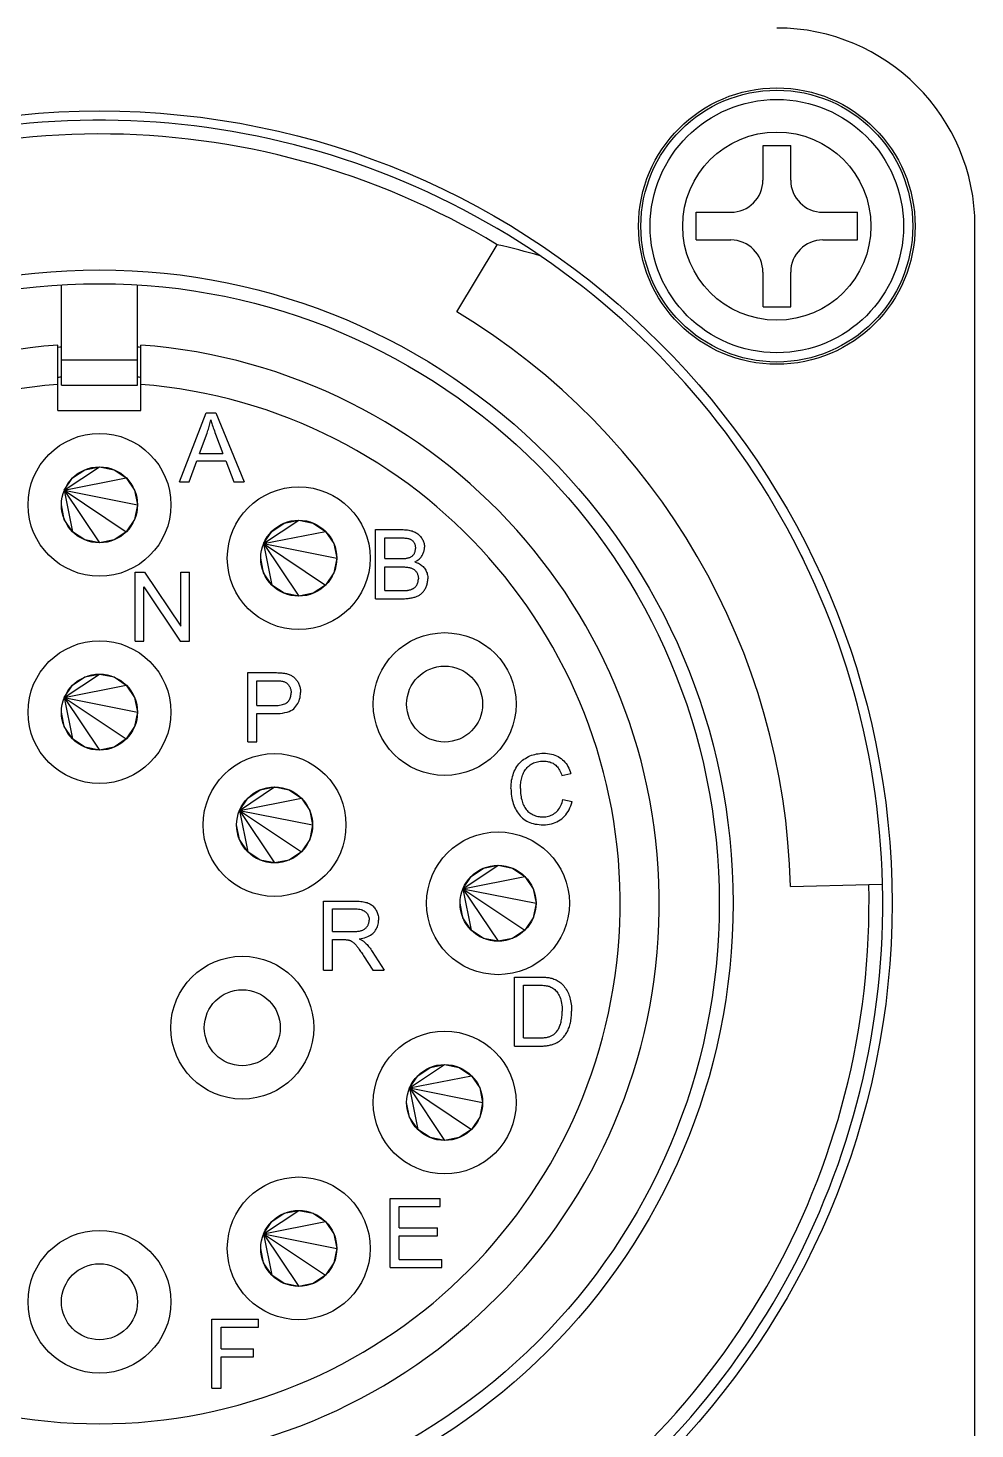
# Model space of a CAD drawing. Extents: x 260 to 819, y -886 to -454.
# Drawn here: x 682.15 to 706.29, y -527.3 to -491.57 of the extents above; entities that cross this region are included whole.
import ezdxf

# ---------------------------------------------------------------- set-up
doc = ezdxf.new("R2010")
doc.units = 0
doc.header["$LTSCALE"] = 150
doc.header["$MEASUREMENT"] = 0
doc.layers.get('0').update_dxf_attribs({"color": 6, "linetype": 'CONTINUOUS'})

msp = doc.modelspace()

# ---------------------------------------------------------------- linework, layer by layer
at = {"color": 7, "linetype": 'Continuous'}
for p, q in [((700.887, -495.447), (700.887, -494.566)), ((700.887, -494.566), (701.592, -494.566)), ((701.592, -495.447), (701.592, -494.566)), ((699.183, -496.974), (699.183, -496.269)), ((699.183, -496.269), (700.064, -496.269)), ((702.414, -496.269), (703.295, -496.269)), ((703.295, -496.974), (703.295, -496.269)), ((706.292, -531.167), (706.292, -496.622)), ((699.183, -496.974), (700.064, -496.974)), ((702.414, -496.974), (703.295, -496.974)), ((693.078, -498.807), (694.11, -497.097)), ((682.997, -500.029), (682.997, -498.12)), ((684.936, -500.029), (684.936, -498.12)), ((700.887, -498.678), (700.887, -497.797)), ((701.592, -498.678), (701.592, -497.797)), ((700.887, -498.678), (701.592, -498.678)), ((682.909, -500.659), (682.909, -499.657)), ((685.024, -500.659), (685.024, -499.657)), ((682.997, -500.676), (682.997, -500.029)), ((682.997, -500.029), (684.936, -500.029)), ((684.936, -500.676), (684.936, -500.029)), ((682.909, -501.322), (682.909, -500.659)), ((682.997, -500.676), (684.936, -500.676)), ((685.024, -501.322), (685.024, -500.659)), ((682.909, -501.322), (685.024, -501.322)), ((686.008, -503.144), (686.685, -501.381)), ((686.685, -501.381), (686.936, -501.381)), ((686.773, -501.701), (686.782, -501.668)), ((686.782, -501.668), (686.79, -501.634)), ((686.79, -501.634), (686.798, -501.6)), ((686.798, -501.6), (686.805, -501.566)), ((686.805, -501.566), (686.813, -501.596)), ((686.813, -501.596), (686.823, -501.627)), ((686.823, -501.627), (686.833, -501.659)), ((686.833, -501.659), (686.844, -501.693)), ((686.844, -501.693), (686.857, -501.729)), ((686.936, -501.381), (687.657, -503.144)), ((686.516, -502.42), (686.71, -501.903)), ((686.71, -501.903), (686.722, -501.869)), ((686.722, -501.869), (686.733, -501.836)), ((686.733, -501.836), (686.744, -501.802)), ((686.744, -501.802), (686.754, -501.769)), ((686.754, -501.769), (686.764, -501.735)), ((686.764, -501.735), (686.773, -501.701)), ((686.857, -501.729), (686.869, -501.766)), ((686.869, -501.766), (686.883, -501.805)), ((686.883, -501.805), (686.898, -501.846)), ((686.898, -501.846), (686.913, -501.888)), ((686.913, -501.888), (686.93, -501.932)), ((686.93, -501.932), (687.114, -502.42)), ((686.255, -503.144), (686.449, -502.61)), ((686.449, -502.61), (687.186, -502.61)), ((686.516, -502.42), (687.114, -502.42)), ((687.186, -502.61), (687.392, -503.144)), ((686.008, -503.144), (686.255, -503.144)), ((687.392, -503.144), (687.657, -503.144)), ((691.009, -506.126), (691.009, -504.363)), ((691.009, -504.363), (691.67, -504.363)), ((691.67, -504.363), (691.71, -504.364)), ((691.71, -504.364), (691.748, -504.366)), ((691.748, -504.366), (691.784, -504.368)), ((691.784, -504.368), (691.819, -504.372)), ((691.819, -504.372), (691.852, -504.377)), ((691.852, -504.377), (691.884, -504.383)), ((691.884, -504.383), (691.914, -504.39)), ((691.914, -504.39), (691.942, -504.398)), ((691.942, -504.398), (691.969, -504.407)), ((691.969, -504.407), (691.994, -504.417)), ((691.994, -504.417), (692.018, -504.428)), ((692.018, -504.428), (692.041, -504.441)), ((692.041, -504.441), (692.063, -504.454)), ((692.063, -504.454), (692.084, -504.469)), ((692.084, -504.469), (692.103, -504.485)), ((692.103, -504.485), (692.122, -504.502)), ((692.122, -504.502), (692.139, -504.52)), ((692.139, -504.52), (692.156, -504.539)), ((692.156, -504.539), (692.171, -504.56)), ((691.242, -504.571), (691.595, -504.571)), ((691.242, -505.104), (691.242, -504.571)), ((691.595, -504.571), (691.632, -504.572)), ((691.632, -504.572), (691.666, -504.572)), ((691.666, -504.572), (691.699, -504.574)), ((691.699, -504.574), (691.729, -504.575)), ((691.729, -504.575), (691.757, -504.578)), ((691.757, -504.578), (691.782, -504.58)), ((691.782, -504.58), (691.806, -504.583)), ((691.806, -504.583), (691.827, -504.587)), ((691.827, -504.587), (691.846, -504.591)), ((691.846, -504.591), (691.863, -504.596)), ((691.863, -504.596), (691.878, -504.601)), ((691.878, -504.601), (691.893, -504.608)), ((691.893, -504.608), (691.906, -504.615)), ((691.906, -504.615), (691.92, -504.623)), ((691.92, -504.623), (691.932, -504.631)), ((691.932, -504.631), (691.944, -504.641)), ((691.944, -504.641), (691.955, -504.651)), ((691.955, -504.651), (691.965, -504.662)), ((691.965, -504.662), (691.974, -504.675)), ((691.974, -504.675), (691.983, -504.687)), ((691.983, -504.687), (691.991, -504.701)), ((691.991, -504.701), (691.998, -504.715)), ((691.998, -504.715), (692.005, -504.729)), ((692.005, -504.729), (692.01, -504.744)), ((692.01, -504.744), (692.015, -504.759)), ((692.015, -504.759), (692.018, -504.775)), ((692.018, -504.775), (692.021, -504.791)), ((692.018, -504.911), (692.021, -504.895)), ((692.021, -504.791), (692.023, -504.808)), ((692.021, -504.895), (692.023, -504.878)), ((692.023, -504.808), (692.025, -504.825)), ((692.023, -504.878), (692.025, -504.86)), ((692.025, -504.825), (692.025, -504.842)), ((692.025, -504.86), (692.025, -504.842)), ((692.171, -504.56), (692.186, -504.582)), ((692.186, -504.582), (692.199, -504.604)), ((692.199, -504.604), (692.211, -504.627)), ((692.211, -504.627), (692.221, -504.649)), ((692.221, -504.649), (692.23, -504.672)), ((692.23, -504.672), (692.237, -504.695)), ((692.237, -504.695), (692.244, -504.719)), ((692.239, -504.924), (692.245, -504.903)), ((692.244, -504.719), (692.249, -504.742)), ((692.245, -504.903), (692.249, -504.881)), ((692.249, -504.742), (692.252, -504.766)), ((692.249, -504.881), (692.252, -504.859)), ((692.252, -504.766), (692.254, -504.79)), ((692.252, -504.859), (692.254, -504.837)), ((692.254, -504.79), (692.255, -504.814)), ((692.254, -504.837), (692.255, -504.814)), ((691.242, -505.104), (691.624, -505.104)), ((691.624, -505.104), (691.654, -505.104)), ((691.654, -505.104), (691.682, -505.103)), ((691.682, -505.103), (691.709, -505.102)), ((691.709, -505.102), (691.734, -505.101)), ((691.734, -505.101), (691.757, -505.099)), ((691.757, -505.099), (691.778, -505.097)), ((691.778, -505.097), (691.798, -505.094)), ((691.798, -505.094), (691.816, -505.091)), ((691.816, -505.091), (691.832, -505.087)), ((691.832, -505.087), (691.846, -505.084)), ((691.846, -505.084), (691.863, -505.078)), ((691.863, -505.078), (691.88, -505.072)), ((691.88, -505.072), (691.895, -505.065)), ((691.895, -505.065), (691.91, -505.057)), ((691.91, -505.057), (691.924, -505.048)), ((691.924, -505.048), (691.937, -505.039)), ((691.937, -505.039), (691.949, -505.029)), ((691.949, -505.029), (691.96, -505.019)), ((691.96, -505.019), (691.971, -505.008)), ((691.971, -505.008), (691.98, -504.996)), ((691.98, -504.996), (691.989, -504.983)), ((691.989, -504.983), (691.996, -504.97)), ((691.996, -504.97), (692.003, -504.956)), ((692.003, -504.956), (692.009, -504.942)), ((692.008, -505.188), (692.032, -505.176)), ((692.008, -505.188), (692.04, -505.198)), ((692.009, -504.942), (692.014, -504.927)), ((692.014, -504.927), (692.018, -504.911)), ((692.032, -505.176), (692.055, -505.162)), ((692.04, -505.198), (692.069, -505.21)), ((692.055, -505.162), (692.077, -505.148)), ((692.069, -505.21), (692.098, -505.222)), ((692.077, -505.148), (692.097, -505.133)), ((692.097, -505.133), (692.117, -505.117)), ((692.098, -505.222), (692.124, -505.236)), ((692.117, -505.117), (692.134, -505.101)), ((692.124, -505.236), (692.15, -505.252)), ((692.134, -505.101), (692.151, -505.083)), ((692.15, -505.252), (692.174, -505.268)), ((692.151, -505.083), (692.166, -505.065)), ((692.166, -505.065), (692.181, -505.047)), ((692.181, -505.047), (692.193, -505.027)), ((692.193, -505.027), (692.205, -505.007)), ((692.205, -505.007), (692.216, -504.987)), ((692.216, -504.987), (692.225, -504.966)), ((692.225, -504.966), (692.233, -504.945)), ((692.233, -504.945), (692.239, -504.924)), ((701.855, -505.005), (701.901, -505.1)), ((684.879, -507.207), (684.879, -505.445)), ((684.879, -505.445), (685.118, -505.445)), ((685.118, -505.445), (686.044, -506.829)), ((686.044, -506.829), (686.044, -505.445)), ((686.044, -505.445), (686.267, -505.445)), ((686.267, -507.207), (686.267, -505.445)), ((691.242, -505.312), (691.65, -505.312)), ((691.242, -505.918), (691.242, -505.312)), ((691.65, -505.312), (691.683, -505.312)), ((691.683, -505.312), (691.714, -505.313)), ((691.714, -505.313), (691.744, -505.315)), ((691.744, -505.315), (691.772, -505.317)), ((691.772, -505.317), (691.799, -505.319)), ((691.799, -505.319), (691.824, -505.323)), ((691.824, -505.323), (691.847, -505.326)), ((691.847, -505.326), (691.869, -505.331)), ((691.869, -505.331), (691.889, -505.336)), ((691.889, -505.336), (691.908, -505.341)), ((691.908, -505.341), (691.925, -505.348)), ((691.925, -505.348), (691.942, -505.355)), ((691.942, -505.355), (691.958, -505.363)), ((691.958, -505.363), (691.973, -505.372)), ((691.973, -505.372), (691.988, -505.382)), ((691.988, -505.382), (692.001, -505.392)), ((692.001, -505.392), (692.014, -505.404)), ((692.014, -505.404), (692.026, -505.416)), ((692.026, -505.416), (692.037, -505.43)), ((692.037, -505.43), (692.048, -505.444)), ((692.048, -505.444), (692.058, -505.458)), ((692.058, -505.458), (692.066, -505.474)), ((692.066, -505.474), (692.074, -505.49)), ((692.074, -505.49), (692.08, -505.506)), ((692.08, -505.506), (692.086, -505.523)), ((692.086, -505.523), (692.09, -505.54)), ((692.09, -505.54), (692.094, -505.558)), ((692.094, -505.558), (692.096, -505.577)), ((692.096, -505.577), (692.098, -505.596)), ((692.098, -505.596), (692.098, -505.615)), ((692.098, -505.632), (692.098, -505.615)), ((692.174, -505.268), (692.196, -505.286)), ((692.196, -505.286), (692.217, -505.306)), ((692.217, -505.306), (692.236, -505.326)), ((692.236, -505.326), (692.254, -505.348)), ((692.254, -505.348), (692.27, -505.371)), ((692.27, -505.371), (692.285, -505.395)), ((692.285, -505.395), (692.298, -505.42)), ((692.298, -505.42), (692.309, -505.445)), ((692.309, -505.445), (692.319, -505.471)), ((692.319, -505.471), (692.326, -505.498)), ((692.326, -505.498), (692.332, -505.526)), ((692.332, -505.526), (692.337, -505.555)), ((692.337, -505.555), (692.339, -505.585)), ((692.339, -505.585), (692.34, -505.615)), ((692.34, -505.64), (692.34, -505.615)), ((685.102, -505.822), (686.028, -507.207)), ((685.102, -507.207), (685.102, -505.822)), ((691.242, -505.918), (691.681, -505.918)), ((691.681, -505.918), (691.703, -505.918)), ((691.703, -505.918), (691.724, -505.918)), ((691.724, -505.918), (691.743, -505.917)), ((691.743, -505.917), (691.761, -505.917)), ((691.761, -505.917), (691.777, -505.916)), ((691.777, -505.916), (691.793, -505.915)), ((691.793, -505.915), (691.807, -505.914)), ((691.807, -505.914), (691.819, -505.913)), ((691.819, -505.913), (691.83, -505.911)), ((691.83, -505.911), (691.84, -505.91)), ((691.84, -505.91), (691.856, -505.906)), ((691.856, -505.906), (691.871, -505.903)), ((691.871, -505.903), (691.886, -505.899)), ((691.886, -505.899), (691.9, -505.895)), ((691.9, -505.895), (691.914, -505.89)), ((691.914, -505.89), (691.927, -505.885)), ((691.927, -505.885), (691.94, -505.88)), ((691.94, -505.88), (691.952, -505.874)), ((691.952, -505.874), (691.964, -505.868)), ((691.964, -505.868), (691.975, -505.861)), ((691.975, -505.861), (691.985, -505.854)), ((691.985, -505.854), (691.995, -505.847)), ((691.995, -505.847), (692.005, -505.838)), ((692.005, -505.838), (692.015, -505.83)), ((692.015, -505.83), (692.024, -505.82)), ((692.024, -505.82), (692.033, -505.81)), ((692.033, -505.81), (692.041, -505.799)), ((692.041, -505.799), (692.049, -505.788)), ((692.049, -505.788), (692.056, -505.776)), ((692.056, -505.776), (692.064, -505.763)), ((692.064, -505.763), (692.07, -505.75)), ((692.07, -505.75), (692.076, -505.737)), ((692.076, -505.737), (692.081, -505.723)), ((692.081, -505.723), (692.086, -505.709)), ((692.086, -505.709), (692.09, -505.694)), ((692.09, -505.694), (692.093, -505.679)), ((692.093, -505.679), (692.095, -505.664)), ((692.095, -505.664), (692.097, -505.648)), ((692.097, -505.648), (692.098, -505.632)), ((692.188, -505.984), (692.203, -505.97)), ((692.203, -505.97), (692.216, -505.955)), ((692.216, -505.955), (692.229, -505.939)), ((692.229, -505.939), (692.242, -505.923)), ((692.242, -505.923), (692.254, -505.905)), ((692.254, -505.905), (692.266, -505.886)), ((692.266, -505.886), (692.277, -505.866)), ((692.277, -505.866), (692.288, -505.845)), ((692.288, -505.845), (692.298, -505.824)), ((692.298, -505.824), (692.307, -505.802)), ((692.307, -505.802), (692.314, -505.78)), ((692.314, -505.78), (692.321, -505.757)), ((692.321, -505.757), (692.327, -505.734)), ((692.327, -505.734), (692.332, -505.711)), ((692.332, -505.711), (692.335, -505.688)), ((692.335, -505.688), (692.338, -505.664)), ((692.338, -505.664), (692.34, -505.64)), ((691.009, -506.126), (691.681, -506.126)), ((691.681, -506.126), (691.714, -506.126)), ((691.714, -506.126), (691.747, -506.125)), ((691.747, -506.125), (691.778, -506.123)), ((691.778, -506.123), (691.808, -506.121)), ((691.808, -506.121), (691.837, -506.119)), ((691.837, -506.119), (691.864, -506.115)), ((691.864, -506.115), (691.891, -506.112)), ((691.891, -506.112), (691.917, -506.107)), ((691.917, -506.107), (691.942, -506.102)), ((691.942, -506.102), (691.966, -506.096)), ((691.966, -506.096), (691.988, -506.09)), ((691.988, -506.09), (692.01, -506.084)), ((692.01, -506.084), (692.032, -506.076)), ((692.032, -506.076), (692.052, -506.068)), ((692.052, -506.068), (692.072, -506.06)), ((692.072, -506.06), (692.091, -506.051)), ((692.091, -506.051), (692.109, -506.041)), ((692.109, -506.041), (692.126, -506.031)), ((692.126, -506.031), (692.143, -506.021)), ((692.143, -506.021), (692.159, -506.009)), ((692.159, -506.009), (692.174, -505.997)), ((692.174, -505.997), (692.188, -505.984)), ((684.879, -507.207), (685.102, -507.207)), ((686.028, -507.207), (686.267, -507.207)), ((687.749, -509.773), (687.749, -508.01)), ((687.749, -508.01), (688.414, -508.01)), ((688.414, -508.01), (688.448, -508.01)), ((688.448, -508.01), (688.48, -508.011)), ((688.48, -508.011), (688.511, -508.012)), ((688.511, -508.012), (688.541, -508.013)), ((688.541, -508.013), (688.568, -508.014)), ((688.568, -508.014), (688.594, -508.016)), ((688.594, -508.016), (688.619, -508.018)), ((688.619, -508.018), (688.641, -508.021)), ((688.641, -508.021), (688.662, -508.024)), ((688.662, -508.024), (688.682, -508.027)), ((688.682, -508.027), (688.707, -508.032)), ((688.707, -508.032), (688.732, -508.037)), ((688.732, -508.037), (688.756, -508.043)), ((688.756, -508.043), (688.779, -508.051)), ((688.779, -508.051), (688.801, -508.058)), ((688.801, -508.058), (688.822, -508.067)), ((688.822, -508.067), (688.843, -508.076)), ((688.843, -508.076), (688.862, -508.087)), ((688.862, -508.087), (688.881, -508.098)), ((688.881, -508.098), (688.899, -508.109)), ((688.899, -508.109), (688.916, -508.122)), ((688.916, -508.122), (688.933, -508.136)), ((687.982, -508.218), (688.433, -508.218)), ((687.982, -508.848), (687.982, -508.218)), ((688.433, -508.218), (688.464, -508.218)), ((688.464, -508.218), (688.492, -508.219)), ((688.492, -508.219), (688.519, -508.22)), ((688.519, -508.22), (688.544, -508.221)), ((688.544, -508.221), (688.567, -508.222)), ((688.567, -508.222), (688.587, -508.224)), ((688.587, -508.224), (688.606, -508.226)), ((688.606, -508.226), (688.623, -508.228)), ((688.623, -508.228), (688.638, -508.231)), ((688.638, -508.231), (688.65, -508.234)), ((688.65, -508.234), (688.668, -508.239)), ((688.668, -508.239), (688.686, -508.246)), ((688.686, -508.246), (688.702, -508.254)), ((688.702, -508.254), (688.718, -508.263)), ((688.718, -508.263), (688.733, -508.272)), ((688.733, -508.272), (688.747, -508.283)), ((688.747, -508.283), (688.761, -508.295)), ((688.761, -508.295), (688.774, -508.308)), ((688.774, -508.308), (688.786, -508.323)), ((688.786, -508.323), (688.798, -508.338)), ((688.798, -508.338), (688.808, -508.354)), ((688.808, -508.354), (688.818, -508.371)), ((688.818, -508.371), (688.826, -508.388)), ((688.826, -508.388), (688.833, -508.406)), ((688.833, -508.406), (688.84, -508.424)), ((688.84, -508.424), (688.845, -508.444)), ((688.845, -508.444), (688.849, -508.464)), ((688.849, -508.464), (688.851, -508.484)), ((688.933, -508.136), (688.949, -508.15)), ((688.949, -508.15), (688.964, -508.166)), ((688.964, -508.166), (688.978, -508.182)), ((688.978, -508.182), (688.992, -508.2)), ((688.992, -508.2), (689.005, -508.218)), ((689.005, -508.218), (689.018, -508.238)), ((689.018, -508.238), (689.03, -508.258)), ((689.03, -508.258), (689.041, -508.279)), ((689.041, -508.279), (689.051, -508.302)), ((689.051, -508.302), (689.06, -508.324)), ((689.06, -508.324), (689.068, -508.347)), ((689.068, -508.347), (689.075, -508.37)), ((689.075, -508.37), (689.081, -508.394)), ((689.081, -508.394), (689.085, -508.419)), ((689.085, -508.419), (689.089, -508.443)), ((689.089, -508.443), (689.092, -508.468)), ((689.092, -508.468), (689.094, -508.494)), ((688.561, -508.841), (688.597, -508.835)), ((688.597, -508.835), (688.631, -508.827)), ((688.631, -508.827), (688.662, -508.818)), ((688.662, -508.818), (688.69, -508.807)), ((688.69, -508.807), (688.715, -508.794)), ((688.715, -508.794), (688.738, -508.78)), ((688.738, -508.78), (688.759, -508.764)), ((688.759, -508.764), (688.777, -508.746)), ((688.777, -508.746), (688.793, -508.728)), ((688.793, -508.728), (688.807, -508.707)), ((688.807, -508.707), (688.819, -508.686)), ((688.819, -508.686), (688.83, -508.663)), ((688.83, -508.663), (688.838, -508.638)), ((688.838, -508.638), (688.845, -508.613)), ((688.845, -508.613), (688.85, -508.585)), ((688.85, -508.585), (688.853, -508.557)), ((688.851, -508.484), (688.853, -508.505)), ((688.853, -508.505), (688.854, -508.527)), ((688.853, -508.557), (688.854, -508.527)), ((688.978, -508.869), (689.002, -508.835)), ((689.002, -508.835), (689.024, -508.801)), ((689.024, -508.801), (689.043, -508.765)), ((689.043, -508.765), (689.058, -508.727)), ((689.058, -508.727), (689.071, -508.689)), ((689.071, -508.689), (689.081, -508.649)), ((689.081, -508.649), (689.088, -508.607)), ((689.088, -508.607), (689.093, -508.564)), ((689.093, -508.564), (689.094, -508.52)), ((689.094, -508.494), (689.094, -508.52)), ((687.982, -508.848), (688.438, -508.848)), ((687.982, -509.056), (688.434, -509.056)), ((687.982, -509.773), (687.982, -509.056)), ((688.434, -509.056), (688.506, -509.055)), ((688.438, -508.848), (688.482, -508.847)), ((688.482, -508.847), (688.523, -508.845)), ((688.506, -509.055), (688.574, -509.05)), ((688.523, -508.845), (688.561, -508.841)), ((688.574, -509.05), (688.638, -509.042)), ((688.638, -509.042), (688.696, -509.031)), ((688.696, -509.031), (688.75, -509.017)), ((688.75, -509.017), (688.8, -509)), ((688.8, -509), (688.844, -508.98)), ((688.844, -508.98), (688.885, -508.956)), ((688.885, -508.956), (688.92, -508.93)), ((688.92, -508.93), (688.951, -508.9)), ((688.951, -508.9), (688.978, -508.869)), ((687.749, -509.773), (687.982, -509.773)), ((694.724, -510.275), (694.756, -510.247)), ((694.756, -510.247), (694.791, -510.221)), ((694.791, -510.221), (694.827, -510.197)), ((694.827, -510.197), (694.865, -510.174)), ((694.865, -510.174), (694.904, -510.154)), ((694.904, -510.154), (694.944, -510.136)), ((694.944, -510.136), (694.985, -510.12)), ((694.985, -510.12), (695.026, -510.106)), ((695.026, -510.106), (695.069, -510.095)), ((695.069, -510.095), (695.112, -510.085)), ((695.112, -510.085), (695.156, -510.078)), ((695.156, -510.078), (695.2, -510.072)), ((695.2, -510.072), (695.246, -510.069)), ((695.209, -510.271), (695.247, -510.269)), ((695.246, -510.069), (695.292, -510.068)), ((695.247, -510.269), (695.287, -510.268)), ((695.287, -510.268), (695.322, -510.268)), ((695.292, -510.068), (695.344, -510.069)), ((695.322, -510.268), (695.356, -510.271)), ((695.344, -510.069), (695.395, -510.073)), ((695.395, -510.073), (695.443, -510.08)), ((695.443, -510.08), (695.49, -510.09)), ((695.49, -510.09), (695.536, -510.102)), ((695.536, -510.102), (695.579, -510.116)), ((695.579, -510.116), (695.621, -510.134)), ((695.621, -510.134), (695.662, -510.154)), ((695.662, -510.154), (695.7, -510.177)), ((695.7, -510.177), (695.737, -510.203)), ((695.737, -510.203), (695.772, -510.231)), ((695.772, -510.231), (695.805, -510.261)), ((695.805, -510.261), (695.835, -510.293)), ((694.498, -510.661), (694.512, -510.615)), ((694.512, -510.615), (694.528, -510.571)), ((694.528, -510.571), (694.545, -510.527)), ((694.545, -510.527), (694.565, -510.486)), ((694.565, -510.486), (694.587, -510.446)), ((694.587, -510.446), (694.611, -510.408)), ((694.611, -510.408), (694.637, -510.372)), ((694.637, -510.372), (694.664, -510.338)), ((694.664, -510.338), (694.693, -510.305)), ((694.693, -510.305), (694.724, -510.275)), ((694.745, -510.659), (694.756, -510.626)), ((694.756, -510.626), (694.768, -510.594)), ((694.768, -510.594), (694.781, -510.563)), ((694.781, -510.563), (694.796, -510.534)), ((694.796, -510.534), (694.813, -510.506)), ((694.813, -510.506), (694.832, -510.479)), ((694.832, -510.479), (694.852, -510.454)), ((694.852, -510.454), (694.873, -510.429)), ((694.873, -510.429), (694.896, -510.407)), ((694.896, -510.407), (694.921, -510.385)), ((694.921, -510.385), (694.948, -510.365)), ((694.948, -510.365), (694.976, -510.346)), ((694.976, -510.346), (695.005, -510.33)), ((695.005, -510.33), (695.036, -510.315)), ((695.036, -510.315), (695.068, -510.303)), ((695.068, -510.303), (695.101, -510.292)), ((695.101, -510.292), (695.136, -510.283)), ((695.136, -510.283), (695.171, -510.276)), ((695.171, -510.276), (695.209, -510.271)), ((695.356, -510.271), (695.388, -510.275)), ((695.388, -510.275), (695.419, -510.282)), ((695.419, -510.282), (695.449, -510.29)), ((695.449, -510.29), (695.478, -510.299)), ((695.478, -510.299), (695.505, -510.311)), ((695.505, -510.311), (695.532, -510.324)), ((695.532, -510.324), (695.557, -510.339)), ((695.557, -510.339), (695.581, -510.355)), ((695.581, -510.355), (695.604, -510.374)), ((695.604, -510.374), (695.625, -510.395)), ((695.625, -510.395), (695.646, -510.417)), ((695.646, -510.417), (695.665, -510.442)), ((695.665, -510.442), (695.684, -510.469)), ((695.684, -510.469), (695.701, -510.498)), ((695.701, -510.498), (695.717, -510.529)), ((695.717, -510.529), (695.732, -510.563)), ((695.732, -510.563), (695.746, -510.598)), ((695.746, -510.598), (695.759, -510.635)), ((695.759, -510.635), (695.988, -510.581)), ((695.835, -510.293), (695.864, -510.328)), ((695.864, -510.328), (695.89, -510.365)), ((695.89, -510.365), (695.914, -510.404)), ((695.914, -510.404), (695.936, -510.445)), ((695.936, -510.445), (695.956, -510.488)), ((695.956, -510.488), (695.973, -510.534)), ((695.973, -510.534), (695.988, -510.581)), ((694.46, -510.966), (694.461, -510.912)), ((694.46, -510.966), (694.461, -511.016)), ((694.461, -510.912), (694.464, -510.859)), ((694.464, -510.859), (694.47, -510.807)), ((694.47, -510.807), (694.477, -510.757)), ((694.477, -510.757), (694.487, -510.708)), ((694.487, -510.708), (694.498, -510.661)), ((694.701, -510.93), (694.703, -510.896)), ((694.701, -510.965), (694.701, -510.93)), ((694.701, -510.965), (694.701, -511.009)), ((694.703, -510.896), (694.706, -510.861)), ((694.706, -510.861), (694.71, -510.827)), ((694.71, -510.827), (694.715, -510.793)), ((694.715, -510.793), (694.721, -510.759)), ((694.721, -510.759), (694.728, -510.726)), ((694.728, -510.726), (694.736, -510.692)), ((694.736, -510.692), (694.745, -510.659)), ((694.461, -511.016), (694.464, -511.066)), ((694.464, -511.066), (694.469, -511.115)), ((694.469, -511.115), (694.475, -511.163)), ((694.475, -511.163), (694.484, -511.21)), ((694.484, -511.21), (694.494, -511.257)), ((694.494, -511.257), (694.506, -511.304)), ((694.506, -511.304), (694.52, -511.349)), ((694.701, -511.009), (694.703, -511.053)), ((694.703, -511.053), (694.707, -511.095)), ((694.707, -511.095), (694.711, -511.136)), ((694.711, -511.136), (694.717, -511.175)), ((694.717, -511.175), (694.724, -511.214)), ((694.724, -511.214), (694.733, -511.252)), ((694.733, -511.252), (694.743, -511.288)), ((694.743, -511.288), (694.754, -511.323)), ((694.754, -511.323), (694.766, -511.357)), ((695.748, -511.366), (695.762, -511.327)), ((695.762, -511.327), (695.775, -511.286)), ((695.775, -511.286), (695.785, -511.243)), ((695.785, -511.243), (696.018, -511.302)), ((696.003, -511.358), (696.018, -511.302)), ((694.52, -511.349), (694.536, -511.394)), ((694.536, -511.394), (694.553, -511.439)), ((694.553, -511.439), (694.573, -511.482)), ((694.573, -511.482), (694.594, -511.522)), ((694.594, -511.522), (694.617, -511.561)), ((694.617, -511.561), (694.642, -511.598)), ((694.642, -511.598), (694.668, -511.633)), ((694.668, -511.633), (694.696, -511.665)), ((694.696, -511.665), (694.726, -511.696)), ((694.726, -511.696), (694.757, -511.724)), ((694.766, -511.357), (694.78, -511.39)), ((694.78, -511.39), (694.795, -511.421)), ((694.795, -511.421), (694.812, -511.45)), ((694.812, -511.45), (694.83, -511.478)), ((694.83, -511.478), (694.85, -511.504)), ((694.85, -511.504), (694.871, -511.528)), ((694.871, -511.528), (694.894, -511.551)), ((694.894, -511.551), (694.918, -511.571)), ((694.918, -511.571), (694.943, -511.591)), ((694.943, -511.591), (694.97, -511.608)), ((694.97, -511.608), (694.998, -511.624)), ((694.998, -511.624), (695.026, -511.638)), ((695.026, -511.638), (695.055, -511.65)), ((695.055, -511.65), (695.084, -511.661)), ((695.084, -511.661), (695.114, -511.67)), ((695.114, -511.67), (695.144, -511.678)), ((695.144, -511.678), (695.175, -511.684)), ((695.175, -511.684), (695.206, -511.688)), ((695.206, -511.688), (695.237, -511.69)), ((695.237, -511.69), (695.269, -511.691)), ((695.269, -511.691), (695.308, -511.69)), ((695.308, -511.69), (695.345, -511.687)), ((695.345, -511.687), (695.382, -511.681)), ((695.382, -511.681), (695.417, -511.673)), ((695.417, -511.673), (695.45, -511.663)), ((695.45, -511.663), (695.483, -511.65)), ((695.483, -511.65), (695.514, -511.636)), ((695.514, -511.636), (695.544, -511.619)), ((695.544, -511.619), (695.573, -511.599)), ((695.573, -511.599), (695.601, -511.578)), ((695.601, -511.578), (695.627, -511.554)), ((695.627, -511.554), (695.652, -511.528)), ((695.652, -511.528), (695.675, -511.5)), ((695.675, -511.5), (695.696, -511.47)), ((695.696, -511.47), (695.715, -511.438)), ((695.715, -511.438), (695.733, -511.403)), ((695.733, -511.403), (695.748, -511.366)), ((695.791, -511.708), (695.826, -511.674)), ((695.826, -511.674), (695.858, -511.637)), ((695.858, -511.637), (695.888, -511.597)), ((695.888, -511.597), (695.916, -511.555)), ((695.916, -511.555), (695.941, -511.51)), ((695.941, -511.51), (695.964, -511.462)), ((695.964, -511.462), (695.984, -511.411)), ((695.984, -511.411), (696.003, -511.358)), ((694.757, -511.724), (694.79, -511.75)), ((694.79, -511.75), (694.825, -511.775)), ((694.825, -511.775), (694.862, -511.797)), ((694.862, -511.797), (694.901, -511.816)), ((694.901, -511.816), (694.942, -511.834)), ((694.942, -511.834), (694.985, -511.849)), ((694.985, -511.849), (695.03, -511.862)), ((695.03, -511.862), (695.078, -511.872)), ((695.078, -511.872), (695.127, -511.88)), ((695.127, -511.88), (695.179, -511.886)), ((695.179, -511.886), (695.233, -511.889)), ((695.233, -511.889), (695.289, -511.891)), ((695.289, -511.891), (695.343, -511.889)), ((695.343, -511.889), (695.395, -511.885)), ((695.395, -511.885), (695.446, -511.877)), ((695.446, -511.877), (695.495, -511.866)), ((695.495, -511.866), (695.543, -511.853)), ((695.543, -511.853), (695.588, -511.836)), ((695.588, -511.836), (695.633, -511.817)), ((695.633, -511.817), (695.675, -511.794)), ((695.675, -511.794), (695.715, -511.768)), ((695.715, -511.768), (695.754, -511.74)), ((695.754, -511.74), (695.791, -511.708)), ((701.586, -513.462), (703.583, -513.413)), ((703.583, -513.413), (703.936, -513.405)), ((689.676, -515.602), (689.676, -513.84)), ((689.676, -513.84), (690.458, -513.84)), ((690.458, -513.84), (690.504, -513.84)), ((690.504, -513.84), (690.547, -513.842)), ((690.547, -513.842), (690.589, -513.844)), ((689.91, -514.034), (690.467, -514.034)), ((689.91, -514.617), (689.91, -514.034)), ((690.467, -514.034), (690.506, -514.035)), ((690.506, -514.035), (690.542, -514.038)), ((690.542, -514.038), (690.575, -514.042)), ((690.575, -514.042), (690.607, -514.047)), ((690.589, -513.844), (690.628, -513.847)), ((690.607, -514.047), (690.637, -514.055)), ((690.628, -513.847), (690.665, -513.852)), ((690.637, -514.055), (690.665, -514.063)), ((690.665, -513.852), (690.7, -513.857)), ((690.665, -514.063), (690.69, -514.074)), ((690.69, -514.074), (690.714, -514.086)), ((690.7, -513.857), (690.732, -513.863)), ((690.714, -514.086), (690.735, -514.1)), ((690.732, -513.863), (690.762, -513.87)), ((690.735, -514.1), (690.754, -514.115)), ((690.754, -514.115), (690.771, -514.131)), ((690.762, -513.87), (690.79, -513.878)), ((690.771, -514.131), (690.787, -514.149)), ((690.787, -514.149), (690.8, -514.167)), ((690.79, -513.878), (690.816, -513.887)), ((690.8, -514.167), (690.812, -514.187)), ((690.812, -514.187), (690.822, -514.207)), ((690.816, -513.887), (690.84, -513.897)), ((690.84, -513.897), (690.863, -513.909)), ((690.863, -513.909), (690.885, -513.922)), ((690.885, -513.922), (690.906, -513.937)), ((690.906, -513.937), (690.926, -513.953)), ((690.926, -513.953), (690.945, -513.97)), ((690.945, -513.97), (690.964, -513.989)), ((690.964, -513.989), (690.981, -514.01)), ((690.981, -514.01), (690.997, -514.032)), ((690.997, -514.032), (691.012, -514.055)), ((691.012, -514.055), (691.026, -514.079)), ((691.026, -514.079), (691.038, -514.104)), ((691.038, -514.104), (691.049, -514.129)), ((691.049, -514.129), (691.059, -514.155)), ((691.059, -514.155), (691.067, -514.181)), ((691.067, -514.181), (691.074, -514.208)), ((690.711, -514.561), (690.726, -514.552)), ((690.726, -514.552), (690.74, -514.541)), ((690.74, -514.541), (690.754, -514.53)), ((690.754, -514.53), (690.766, -514.519)), ((690.766, -514.519), (690.778, -514.506)), ((690.778, -514.506), (690.788, -514.493)), ((690.788, -514.493), (690.798, -514.479)), ((690.798, -514.479), (690.807, -514.464)), ((690.807, -514.464), (690.815, -514.449)), ((690.815, -514.449), (690.822, -514.434)), ((690.822, -514.207), (690.83, -514.228)), ((690.822, -514.434), (690.828, -514.418)), ((690.828, -514.418), (690.833, -514.403)), ((690.83, -514.228), (690.837, -514.25)), ((690.833, -514.403), (690.837, -514.387)), ((690.837, -514.25), (690.841, -514.272)), ((690.837, -514.387), (690.841, -514.371)), ((690.841, -514.272), (690.844, -514.296)), ((690.841, -514.371), (690.843, -514.354)), ((690.843, -514.354), (690.844, -514.337)), ((690.844, -514.296), (690.845, -514.321)), ((690.844, -514.337), (690.845, -514.321)), ((691.008, -514.583), (691.026, -514.554)), ((691.026, -514.554), (691.042, -514.524)), ((691.042, -514.524), (691.055, -514.493)), ((691.055, -514.493), (691.066, -514.461)), ((691.066, -514.461), (691.074, -514.428)), ((691.074, -514.208), (691.079, -514.236)), ((691.074, -514.428), (691.08, -514.393)), ((691.079, -514.236), (691.082, -514.263)), ((691.08, -514.393), (691.084, -514.357)), ((691.082, -514.263), (691.085, -514.292)), ((691.084, -514.357), (691.085, -514.321)), ((691.085, -514.292), (691.085, -514.321)), ((689.91, -514.617), (690.411, -514.617)), ((689.91, -514.819), (690.18, -514.819)), ((689.91, -515.602), (689.91, -514.819)), ((690.18, -514.819), (690.198, -514.82)), ((690.198, -514.82), (690.214, -514.82)), ((690.214, -514.82), (690.23, -514.82)), ((690.23, -514.82), (690.244, -514.821)), ((690.244, -514.821), (690.258, -514.822)), ((690.258, -514.822), (690.27, -514.823)), ((690.27, -514.823), (690.282, -514.824)), ((690.282, -514.824), (690.292, -514.825)), ((690.292, -514.825), (690.301, -514.826)), ((690.301, -514.826), (690.31, -514.828)), ((690.31, -514.828), (690.321, -514.831)), ((690.321, -514.831), (690.331, -514.834)), ((690.331, -514.834), (690.342, -514.838)), ((690.342, -514.838), (690.353, -514.842)), ((690.353, -514.842), (690.364, -514.846)), ((690.364, -514.846), (690.374, -514.851)), ((690.374, -514.851), (690.385, -514.856)), ((690.385, -514.856), (690.395, -514.862)), ((690.395, -514.862), (690.406, -514.868)), ((690.406, -514.868), (690.416, -514.875)), ((690.411, -514.617), (690.442, -514.617)), ((690.416, -514.875), (690.427, -514.882)), ((690.427, -514.882), (690.438, -514.89)), ((690.438, -514.89), (690.449, -514.9)), ((690.442, -514.617), (690.472, -514.616)), ((690.449, -514.9), (690.46, -514.91)), ((690.46, -514.91), (690.472, -514.921)), ((690.472, -514.616), (690.501, -514.615)), ((690.501, -514.615), (690.528, -514.612)), ((690.528, -514.612), (690.553, -514.609)), ((690.553, -514.609), (690.578, -514.606)), ((690.578, -514.606), (690.601, -514.601)), ((690.589, -514.8), (690.638, -514.792)), ((690.589, -514.8), (690.607, -514.809)), ((690.601, -514.601), (690.622, -514.596)), ((690.607, -514.809), (690.624, -514.818)), ((690.622, -514.596), (690.642, -514.591)), ((690.624, -514.818), (690.64, -514.827)), ((690.638, -514.792), (690.685, -514.783)), ((690.64, -514.827), (690.656, -514.836)), ((690.642, -514.591), (690.661, -514.584)), ((690.656, -514.836), (690.67, -514.844)), ((690.661, -514.584), (690.679, -514.577)), ((690.67, -514.844), (690.684, -514.853)), ((690.679, -514.577), (690.695, -514.57)), ((690.684, -514.853), (690.697, -514.862)), ((690.685, -514.783), (690.729, -514.771)), ((690.695, -514.57), (690.711, -514.561)), ((690.697, -514.862), (690.708, -514.871)), ((690.708, -514.871), (690.719, -514.879)), ((690.719, -514.879), (690.729, -514.888)), ((690.729, -514.771), (690.771, -514.757)), ((690.729, -514.888), (690.75, -514.907)), ((690.75, -514.907), (690.77, -514.927)), ((690.771, -514.757), (690.809, -514.742)), ((690.809, -514.742), (690.846, -514.725)), ((690.846, -514.725), (690.879, -514.705)), ((690.879, -514.705), (690.91, -514.684)), ((690.91, -514.684), (690.938, -514.662)), ((690.938, -514.662), (690.964, -514.637)), ((690.964, -514.637), (690.987, -514.61)), ((690.987, -514.61), (691.008, -514.583)), ((690.472, -514.921), (690.484, -514.933)), ((690.484, -514.933), (690.496, -514.947)), ((690.496, -514.947), (690.509, -514.961)), ((690.509, -514.961), (690.522, -514.976)), ((690.522, -514.976), (690.535, -514.993)), ((690.535, -514.993), (690.548, -515.01)), ((690.548, -515.01), (690.563, -515.029)), ((690.563, -515.029), (690.578, -515.05)), ((690.578, -515.05), (690.593, -515.072)), ((690.593, -515.072), (690.61, -515.095)), ((690.61, -515.095), (690.627, -515.12)), ((690.627, -515.12), (690.645, -515.147)), ((690.645, -515.147), (690.664, -515.175)), ((690.664, -515.175), (690.683, -515.204)), ((690.683, -515.204), (690.703, -515.235)), ((690.703, -515.235), (690.936, -515.602)), ((690.77, -514.927), (690.79, -514.948)), ((690.79, -514.948), (690.809, -514.971)), ((690.809, -514.971), (690.829, -514.993)), ((690.829, -514.993), (690.848, -515.017)), ((690.848, -515.017), (690.867, -515.042)), ((690.867, -515.042), (690.886, -515.068)), ((690.886, -515.068), (690.905, -515.095)), ((690.905, -515.095), (690.923, -515.122)), ((690.923, -515.122), (691.23, -515.602)), ((689.676, -515.602), (689.91, -515.602)), ((690.936, -515.602), (691.23, -515.602)), ((694.549, -517.537), (694.549, -515.775)), ((694.549, -515.775), (695.156, -515.775)), ((694.782, -515.983), (695.153, -515.983)), ((694.782, -517.329), (694.782, -515.983)), ((695.153, -515.983), (695.193, -515.983)), ((695.156, -515.775), (695.197, -515.775)), ((695.193, -515.983), (695.231, -515.984)), ((695.197, -515.775), (695.235, -515.776)), ((695.231, -515.984), (695.267, -515.986)), ((695.235, -515.776), (695.271, -515.777)), ((695.267, -515.986), (695.301, -515.989)), ((695.271, -515.777), (695.305, -515.779)), ((695.305, -515.779), (695.338, -515.781)), ((695.338, -515.781), (695.368, -515.784)), ((695.368, -515.784), (695.396, -515.787)), ((695.396, -515.787), (695.423, -515.791)), ((695.423, -515.791), (695.448, -515.795)), ((695.448, -515.795), (695.47, -515.8)), ((695.47, -515.8), (695.5, -515.808)), ((695.5, -515.808), (695.529, -515.816)), ((695.529, -515.816), (695.557, -515.826)), ((695.557, -515.826), (695.584, -515.837)), ((695.584, -515.837), (695.611, -515.849)), ((695.611, -515.849), (695.636, -515.862)), ((695.636, -515.862), (695.66, -515.877)), ((695.66, -515.877), (695.684, -515.892)), ((695.684, -515.892), (695.707, -515.909)), ((695.707, -515.909), (695.729, -515.926)), ((695.729, -515.926), (695.756, -515.951)), ((695.756, -515.951), (695.782, -515.976)), ((695.782, -515.976), (695.806, -516.003)), ((695.301, -515.989), (695.332, -515.992)), ((695.332, -515.992), (695.361, -515.996)), ((695.361, -515.996), (695.388, -516.001)), ((695.388, -516.001), (695.412, -516.006)), ((695.412, -516.006), (695.435, -516.012)), ((695.435, -516.012), (695.455, -516.019)), ((695.455, -516.019), (695.48, -516.03)), ((695.48, -516.03), (695.505, -516.043)), ((695.505, -516.043), (695.529, -516.058)), ((695.529, -516.058), (695.552, -516.075)), ((695.552, -516.075), (695.575, -516.094)), ((695.575, -516.094), (695.596, -516.115)), ((695.596, -516.115), (695.617, -516.138)), ((695.617, -516.138), (695.637, -516.163)), ((695.637, -516.163), (695.657, -516.189)), ((695.657, -516.189), (695.675, -516.218)), ((695.675, -516.218), (695.692, -516.249)), ((695.692, -516.249), (695.708, -516.283)), ((695.708, -516.283), (695.721, -516.319)), ((695.721, -516.319), (695.733, -516.357)), ((695.806, -516.003), (695.829, -516.031)), ((695.829, -516.031), (695.851, -516.061)), ((695.851, -516.061), (695.871, -516.091)), ((695.871, -516.091), (695.889, -516.124)), ((695.889, -516.124), (695.907, -516.157)), ((695.907, -516.157), (695.923, -516.192)), ((695.923, -516.192), (695.937, -516.228)), ((695.937, -516.228), (695.95, -516.265)), ((695.95, -516.265), (695.962, -516.303)), ((695.962, -516.303), (695.972, -516.342)), ((695.972, -516.342), (695.981, -516.383)), ((695.733, -516.357), (695.743, -516.398)), ((695.743, -516.398), (695.751, -516.442)), ((695.751, -516.442), (695.758, -516.489)), ((695.758, -516.489), (695.762, -516.538)), ((695.762, -516.538), (695.765, -516.589)), ((695.764, -516.72), (695.765, -516.682)), ((695.765, -516.589), (695.766, -516.643)), ((695.765, -516.682), (695.766, -516.643)), ((695.981, -516.383), (695.989, -516.424)), ((695.989, -516.424), (695.995, -516.466)), ((695.995, -516.466), (696, -516.51)), ((696, -516.51), (696.004, -516.554)), ((696.004, -516.554), (696.006, -516.6)), ((696.004, -516.725), (696.006, -516.686)), ((696.006, -516.6), (696.006, -516.647)), ((696.006, -516.686), (696.006, -516.647)), ((695.689, -517.062), (695.7, -517.036)), ((695.7, -517.036), (695.71, -517.01)), ((695.71, -517.01), (695.72, -516.983)), ((695.72, -516.983), (695.728, -516.954)), ((695.728, -516.954), (695.736, -516.924)), ((695.736, -516.924), (695.743, -516.893)), ((695.743, -516.893), (695.749, -516.861)), ((695.749, -516.861), (695.754, -516.828)), ((695.754, -516.828), (695.758, -516.793)), ((695.758, -516.793), (695.762, -516.757)), ((695.762, -516.757), (695.764, -516.72)), ((695.94, -517.062), (695.95, -517.033)), ((695.95, -517.033), (695.959, -517.002)), ((695.959, -517.002), (695.968, -516.971)), ((695.968, -516.971), (695.976, -516.939)), ((695.976, -516.939), (695.983, -516.905)), ((695.983, -516.905), (695.989, -516.871)), ((695.989, -516.871), (695.995, -516.836)), ((695.995, -516.836), (695.999, -516.8)), ((695.999, -516.8), (696.002, -516.763)), ((696.002, -516.763), (696.004, -516.725)), ((694.782, -517.329), (695.159, -517.329)), ((695.159, -517.329), (695.193, -517.329)), ((695.193, -517.329), (695.225, -517.328)), ((695.225, -517.328), (695.257, -517.327)), ((695.257, -517.327), (695.286, -517.324)), ((695.286, -517.324), (695.314, -517.321)), ((695.314, -517.321), (695.341, -517.318)), ((695.341, -517.318), (695.366, -517.314)), ((695.366, -517.314), (695.39, -517.309)), ((695.39, -517.309), (695.412, -517.303)), ((695.412, -517.303), (695.432, -517.297)), ((695.432, -517.297), (695.452, -517.29)), ((695.452, -517.29), (695.47, -517.283)), ((695.47, -517.283), (695.488, -517.275)), ((695.488, -517.275), (695.505, -517.267)), ((695.505, -517.267), (695.521, -517.258)), ((695.521, -517.258), (695.537, -517.249)), ((695.537, -517.249), (695.551, -517.239)), ((695.551, -517.239), (695.565, -517.228)), ((695.565, -517.228), (695.578, -517.217)), ((695.578, -517.217), (695.59, -517.206)), ((695.59, -517.206), (695.607, -517.188)), ((695.607, -517.188), (695.622, -517.17)), ((695.622, -517.17), (695.637, -517.151)), ((695.637, -517.151), (695.651, -517.13)), ((695.651, -517.13), (695.664, -517.108)), ((695.664, -517.108), (695.677, -517.086)), ((695.677, -517.086), (695.689, -517.062)), ((695.679, -517.419), (695.696, -517.407)), ((695.696, -517.407), (695.713, -517.394)), ((695.713, -517.394), (695.73, -517.38)), ((695.73, -517.38), (695.746, -517.365)), ((695.746, -517.365), (695.762, -517.35)), ((695.762, -517.35), (695.778, -517.333)), ((695.778, -517.333), (695.794, -517.316)), ((695.794, -517.316), (695.809, -517.298)), ((695.809, -517.298), (695.824, -517.279)), ((695.824, -517.279), (695.839, -517.259)), ((695.839, -517.259), (695.854, -517.238)), ((695.854, -517.238), (695.868, -517.216)), ((695.868, -517.216), (695.881, -517.193)), ((695.881, -517.193), (695.894, -517.169)), ((695.894, -517.169), (695.906, -517.144)), ((695.906, -517.144), (695.918, -517.118)), ((695.918, -517.118), (695.929, -517.091)), ((695.929, -517.091), (695.94, -517.062)), ((694.549, -517.537), (695.185, -517.537)), ((695.185, -517.537), (695.217, -517.537)), ((695.217, -517.537), (695.248, -517.536)), ((695.248, -517.536), (695.278, -517.535)), ((695.278, -517.535), (695.307, -517.533)), ((695.307, -517.533), (695.336, -517.53)), ((695.336, -517.53), (695.364, -517.527)), ((695.364, -517.527), (695.391, -517.523)), ((695.391, -517.523), (695.418, -517.518)), ((695.418, -517.518), (695.443, -517.513)), ((695.443, -517.513), (695.468, -517.507)), ((695.468, -517.507), (695.493, -517.501)), ((695.493, -517.501), (695.516, -517.494)), ((695.516, -517.494), (695.539, -517.487)), ((695.539, -517.487), (695.561, -517.479)), ((695.561, -517.479), (695.583, -517.47)), ((695.583, -517.47), (695.603, -517.461)), ((695.603, -517.461), (695.623, -517.451)), ((695.623, -517.451), (695.642, -517.441)), ((695.642, -517.441), (695.661, -517.43)), ((695.661, -517.43), (695.679, -517.419)), ((691.379, -523.184), (691.379, -521.422)), ((691.379, -521.422), (692.653, -521.422)), ((691.612, -521.63), (692.653, -521.63)), ((691.612, -522.17), (691.612, -521.63)), ((692.653, -521.63), (692.653, -521.422)), ((691.612, -522.17), (692.587, -522.17)), ((691.612, -522.376), (692.587, -522.376)), ((691.612, -522.976), (691.612, -522.376)), ((692.587, -522.376), (692.587, -522.17)), ((691.612, -522.976), (692.694, -522.976)), ((692.694, -523.184), (692.694, -522.976)), ((691.379, -523.184), (692.694, -523.184)), ((686.834, -526.264), (686.834, -524.501)), ((686.834, -524.501), (688.023, -524.501)), ((688.023, -524.709), (688.023, -524.501)), ((687.067, -524.709), (688.023, -524.709)), ((687.067, -525.255), (687.067, -524.709)), ((687.067, -525.255), (687.894, -525.255)), ((687.894, -525.463), (687.894, -525.255)), ((687.067, -525.463), (687.894, -525.463)), ((687.067, -526.264), (687.067, -525.463)), ((686.834, -526.264), (687.067, -526.264))]:
    msp.add_line(p, q, dxfattribs=at)
for points in [[(683.071, -503.36), (683.281, -503.045), (683.596, -502.835), (683.967, -502.761)], [(683.071, -503.36), (683.967, -502.761), (684.338, -502.835), (684.652, -503.045)], [(683.071, -503.36), (684.652, -503.045), (684.862, -503.36), (684.936, -503.731)], [(683.071, -503.36), (683.281, -504.416), (683.071, -504.101), (682.997, -503.731)], [(683.071, -503.36), (684.936, -503.731), (684.862, -504.101), (684.652, -504.416)], [(683.071, -503.36), (684.652, -504.416), (684.338, -504.626), (683.967, -504.7)], [(683.071, -503.36), (683.967, -504.7), (683.596, -504.626), (683.281, -504.416)], [(688.153, -504.721), (688.363, -504.407), (688.678, -504.197), (689.048, -504.123)], [(688.153, -504.721), (689.048, -504.123), (689.419, -504.197), (689.734, -504.407)], [(688.153, -504.721), (689.734, -504.407), (689.944, -504.721), (690.018, -505.092)], [(688.153, -504.721), (688.363, -505.778), (688.153, -505.463), (688.079, -505.092)], [(688.153, -504.721), (690.018, -505.092), (689.944, -505.463), (689.734, -505.778)], [(688.153, -504.721), (689.734, -505.778), (689.419, -505.988), (689.048, -506.062)], [(688.153, -504.721), (689.048, -506.062), (688.678, -505.988), (688.363, -505.778)], [(683.071, -508.647), (683.281, -508.333), (683.596, -508.122), (683.967, -508.049)], [(683.071, -508.647), (683.967, -508.049), (684.338, -508.122), (684.652, -508.333)], [(683.071, -508.647), (684.652, -508.333), (684.862, -508.647), (684.936, -509.018)], [(683.071, -508.647), (683.281, -509.703), (683.071, -509.389), (682.997, -509.018)], [(683.071, -508.647), (684.936, -509.018), (684.862, -509.389), (684.652, -509.703)], [(683.071, -508.647), (684.652, -509.703), (684.338, -509.914), (683.967, -509.987)], [(683.071, -508.647), (683.967, -509.987), (683.596, -509.914), (683.281, -509.703)], [(687.536, -511.526), (687.746, -511.211), (688.061, -511.001), (688.432, -510.927)], [(687.536, -511.526), (688.432, -510.927), (688.803, -511.001), (689.117, -511.211)], [(687.536, -511.526), (689.117, -511.211), (689.327, -511.526), (689.401, -511.897)], [(687.536, -511.526), (687.746, -512.582), (687.536, -512.268), (687.462, -511.897)], [(687.536, -511.526), (689.401, -511.897), (689.327, -512.268), (689.117, -512.582)], [(687.536, -511.526), (689.117, -512.582), (688.803, -512.792), (688.432, -512.866)], [(687.536, -511.526), (688.432, -512.866), (688.061, -512.792), (687.746, -512.582)], [(693.235, -513.523), (693.445, -513.209), (693.759, -512.999), (694.13, -512.925)], [(693.235, -513.523), (694.13, -512.925), (694.501, -512.999), (694.816, -513.209)], [(693.235, -513.523), (694.816, -513.209), (695.026, -513.523), (695.1, -513.894)], [(693.235, -513.523), (693.445, -514.58), (693.235, -514.265), (693.161, -513.894)], [(693.235, -513.523), (695.1, -513.894), (695.026, -514.265), (694.816, -514.58)], [(693.235, -513.523), (694.816, -514.58), (694.501, -514.79), (694.13, -514.864)], [(693.235, -513.523), (694.13, -514.864), (693.759, -514.79), (693.445, -514.58)], [(691.873, -518.605), (692.083, -518.291), (692.398, -518.081), (692.769, -518.007)], [(691.873, -518.605), (692.769, -518.007), (693.14, -518.081), (693.454, -518.291)], [(691.873, -518.605), (693.454, -518.291), (693.664, -518.605), (693.738, -518.976)], [(691.873, -518.605), (692.083, -519.662), (691.873, -519.347), (691.799, -518.976)], [(691.873, -518.605), (693.738, -518.976), (693.664, -519.347), (693.454, -519.662)], [(691.873, -518.605), (693.454, -519.662), (693.14, -519.872), (692.769, -519.946)], [(691.873, -518.605), (692.769, -519.946), (692.398, -519.872), (692.083, -519.662)], [(688.153, -522.325), (688.363, -522.011), (688.678, -521.801), (689.048, -521.727)], [(688.153, -522.325), (689.048, -521.727), (689.419, -521.801), (689.734, -522.011)], [(688.153, -522.325), (689.734, -522.011), (689.944, -522.325), (690.018, -522.696)], [(688.153, -522.325), (688.363, -523.382), (688.153, -523.067), (688.079, -522.696)], [(688.153, -522.325), (690.018, -522.696), (689.944, -523.067), (689.734, -523.382)], [(688.153, -522.325), (689.734, -523.382), (689.419, -523.592), (689.048, -523.666)], [(688.153, -522.325), (689.048, -523.666), (688.678, -523.592), (688.363, -523.382)]]:
    msp.add_lwpolyline(points, dxfattribs=at)
for centre, radius in [((701.239, -496.622), 3.525), ((701.239, -496.622), 3.466), ((701.239, -496.622), 3.231), ((683.967, -513.894), 20.21), ((701.239, -496.622), 2.399), ((683.967, -513.894), 16.156), ((683.967, -513.894), 15.804), ((683.967, -503.731), 1.821), ((683.967, -503.731), 0.969), ((689.048, -505.092), 1.821), ((689.048, -505.092), 0.969), ((692.769, -508.812), 1.821), ((683.967, -509.018), 1.821), ((683.967, -509.018), 0.969), ((692.769, -508.812), 0.969), ((688.432, -511.897), 1.821), ((688.432, -511.897), 0.969), ((694.13, -513.894), 1.821), ((694.13, -513.894), 0.969), ((687.609, -517.067), 1.821), ((687.609, -517.067), 0.969), ((692.769, -518.976), 1.821), ((692.769, -518.976), 0.969), ((689.048, -522.696), 1.821), ((689.048, -522.696), 0.969), ((683.967, -524.058), 1.821), ((683.967, -524.058), 0.969)]:
    msp.add_circle(centre, radius, dxfattribs=at)
for centre, radius, start, end in [((701.239, -496.622), 5.053, 0, 90), ((683.967, -513.894), 19.975, 1.401, 121.4042), ((683.967, -513.894), 19.623, 58.8721, 121.4042), ((700.064, -495.447), 0.822, 270, 0), ((702.414, -495.447), 0.822, 180, 270), ((700.064, -497.797), 0.822, 0, 90), ((702.414, -497.797), 0.822, 90, 180), ((689.625, -516.768), 20.176, 73.9547, 77.1537), ((683.967, -513.894), 17.625, 1.4042, 58.8721), ((683.967, -513.894), 14.276, 94.248, 85.752), ((683.967, -513.894), 14.217, 93.9096, 94.2656), ((683.967, -513.894), 14.217, 85.7344, 86.0904), ((683.967, -513.894), 13.454, 94.1319, 94.5082), ((683.967, -513.894), 13.454, 85.4917, 85.8681), ((683.967, -513.894), 13.277, 94.5682, 85.4318), ((683.967, -513.894), 19.975, 180, 1.4042), ((683.967, -513.894), 19.623, 298.8721, 1.4042)]:
    msp.add_arc(centre, radius, start, end, dxfattribs=at)

doc.saveas('drawing.dxf')
